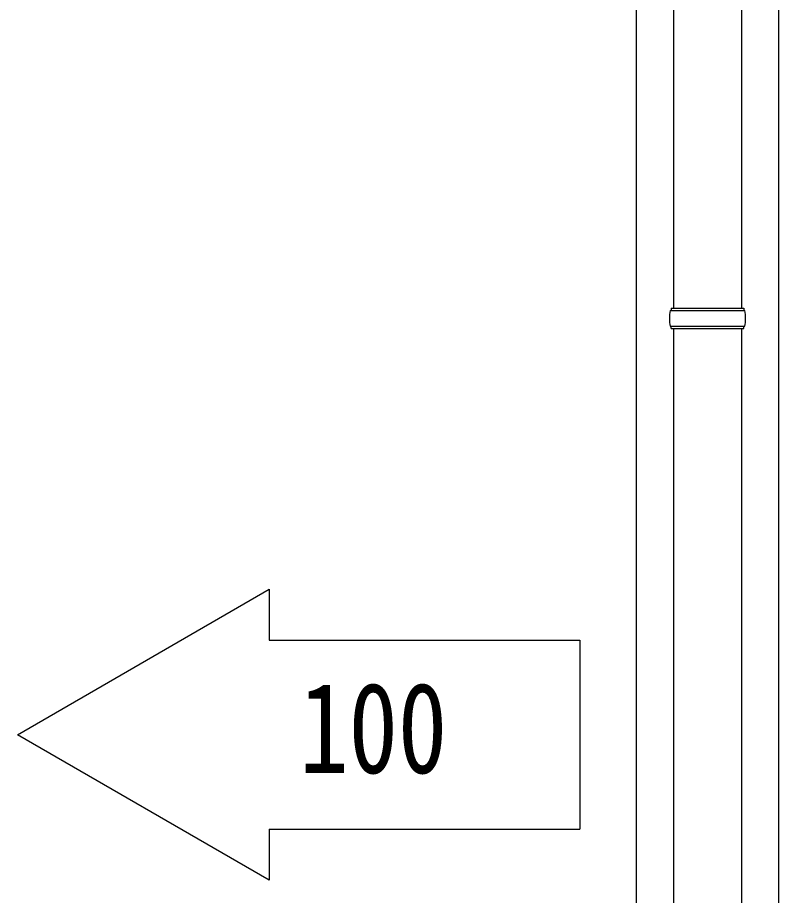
# Model space of a CAD drawing. Units: millimetres, scale not verified. Extents: x -12615 to 12615, y -8910 to 8910.
# Drawn here: x -7779 to -7108, y -2153 to -1380 of the extents above; entities that cross this region are included whole.
import ezdxf
from ezdxf.enums import TextEntityAlignment as Align

# ---------------------------------------------------------------- set-up
doc = ezdxf.new("R2010")
doc.units = ezdxf.units.MM
doc.header["$LTSCALE"] = 40
doc.layers.add('0-5_YKK_13', color=4, linetype='Continuous')
doc.layers.add('0-6_YKK_A1', color=4, linetype='Continuous')
doc.styles.add('ＭＳ ゴシック', font='')
doc.styles.get('ＭＳ ゴシック').set_extended_font_data('MS Gothic')

msp = doc.modelspace()

# ---------------------------------------------------------------- linework, layer by layer
at = {"layer": '0-5_YKK_13'}
for p, q in [((-7200.94, -679.91), (-7200.94, -1636)), ((-7140.94, -679.91), (-7140.94, -1636)), ((-7203.94, -1637.99), (-7137.94, -1637.99)), ((-7202.94, -1635.99), (-7138.94, -1635.99)), ((-7202.94, -1635.99), (-7202.94, -1637.99)), ((-7138.94, -1635.99), (-7138.94, -1637.99)), ((-7203.94, -1651.99), (-7137.94, -1651.99)), ((-7202.94, -1653.99), (-7202.94, -1651.99)), ((-7138.94, -1653.99), (-7138.94, -1651.99)), ((-7202.94, -1653.99), (-7138.94, -1653.99)), ((-7200.94, -1653.99), (-7200.94, -2531)), ((-7140.94, -1653.99), (-7140.94, -2531))]:
    msp.add_line(p, q, dxfattribs=at)
for centre, start, end in [((-7155.19, -1644.99), 171.82876, 180.00002), ((-7186.69, -1644.99), 359.99998, 8.17124), ((-7155.19, -1644.99), 180.00002, 188.17127), ((-7186.69, -1644.99), 351.82873, 359.99998)]:
    msp.add_arc(centre, 49.25, start, end, dxfattribs=at)
at = {"layer": '0-6_YKK_A1'}
for p, q in [((-7233.44, -3240), (-7233.44, -440)), ((-7108.44, -440), (-7108.44, -3240)), ((-7557.04, -1883.43), (-7557.04, -1928.23)), ((-7557.04, -2094.63), (-7283.44, -2094.63)), ((-7557.04, -2094.63), (-7557.04, -2139.43))]:
    msp.add_line(p, q, dxfattribs=at)
for points in [[(-7557.04, -2139.43), (-7778.74, -2011.43), (-7557.04, -1883.43)], [(-7557.04, -1928.23), (-7283.44, -1928.23), (-7283.44, -2094.63)]]:
    msp.add_lwpolyline(points, dxfattribs=at)

# ---------------------------------------------------------------- texts
at = {"layer": '0-6_YKK_A1', "style": 'ＭＳ ゴシック', "width": 0.8}
msp.add_text('100', height=79.77, dxfattribs=at).set_placement((-7530.51, -2069.14), align=Align.BOTTOM_LEFT)

doc.saveas('drawing.dxf')
